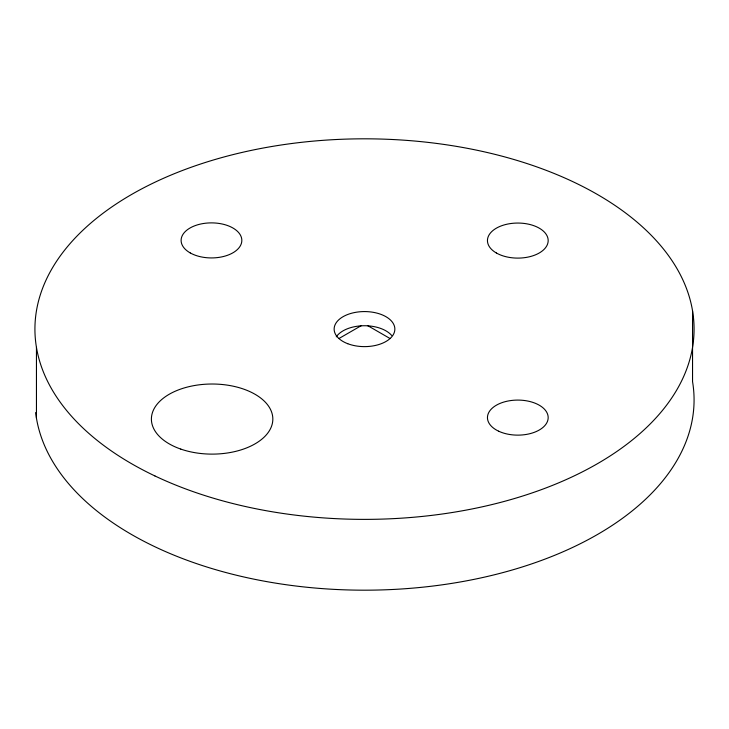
<?xml version="1.0" encoding="UTF-8"?>
<svg xmlns="http://www.w3.org/2000/svg" width="729" height="729" viewBox="0 0 729 729"><rect width="100%" height="100%" fill="white"/><g stroke="black" fill="none" stroke-linecap="round" stroke-linejoin="round"><path stroke-width="1.09" d="M339.067 338.456L361.557 325.471M367.443 325.48L390.079 338.548M692.55 310.827L692.55 381.641A329.572 190.278 0 0 1 391.3 589.551A329.572 190.278 0 0 1 35.657 412.578M36.45 347.359L36.45 418.173M336.251 336.844A30.354 17.523 0 0 1 363.16 325.745A30.354 17.523 0 0 1 391.664 335.431M190.251 252.936A30.354 17.523 0 0 0 240.88 244.753A30.354 17.523 0 0 0 203.291 223.53A30.354 17.523 0 0 0 190.251 252.936M347.751 343.714A30.354 17.523 0 0 0 394.799 330.155A30.354 17.523 0 0 0 350.95 313.415A30.354 17.523 0 0 0 347.751 343.714M498.618 431.185A30.354 17.523 0 0 0 547.78 420.423A30.354 17.523 0 0 0 507.056 401.223A30.354 17.523 0 0 0 498.618 431.185M180.746 449.073A60.707 35.047 0 0 0 272.819 419.749A60.707 35.047 0 0 0 182.797 388.375A60.707 35.047 0 0 0 180.746 449.073M496.349 252.972A30.354 17.523 0 0 0 547.142 245.108A30.354 17.523 0 0 0 509.963 223.648A30.354 17.523 0 0 0 496.349 252.972M154.903 475.937A329.572 190.278 0 0 0 689.561 360.463A329.572 190.278 0 0 0 249.036 150.876A329.572 190.278 0 0 0 154.903 475.937"/></g></svg>
